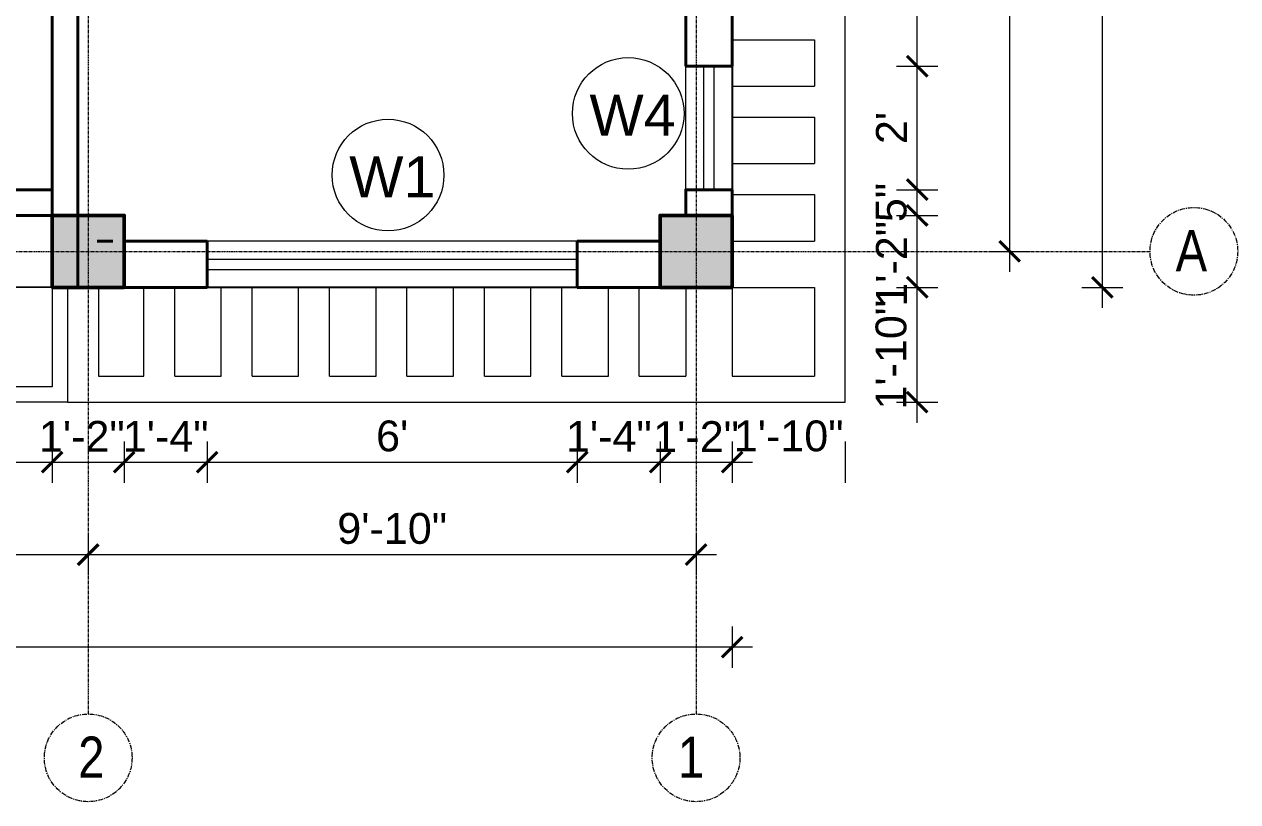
# Model space of a CAD drawing. Header units: inches. Extents: x 135267 to 147066, y -21506 to -19082.
# Drawn here: x 138991 to 139227, y -19886.6 to -19735.4 of the extents above; entities that cross this region are included whole.
import ezdxf

# ---------------------------------------------------------------- set-up
doc = ezdxf.new("R2010")
doc.units = ezdxf.units.IN
doc.header["$LTSCALE"] = 0.5
doc.header["$MEASUREMENT"] = 0
doc.header["$PDMODE"] = 66
doc.linetypes.add('CENTER', pattern=[2, 1.25, -0.25, 0.25, -0.25])
for name, color, linetype, lineweight in [('Annotate-Lite.w', 177, 'Continuous', 9), ('Annotations-Bold.w', 177, 'Continuous', 13), ('C-COLUMN', 1, 'Continuous', 50), ('DIM', 4, 'Continuous', 5), ('DIM 1-100', 4, 'Continuous', 13), ('PARAPET', 50, 'Continuous', 13), ('wall', 1, 'Continuous', 40), ('window', 4, 'Continuous', 13)]:
    doc.layers.add(name, color=color, linetype=linetype, lineweight=lineweight)
doc.styles.add('ARAIL', font='ARIALN.TTF')
doc.styles.add('gaurav', font='arial.ttf')
doc.styles.get("Standard").update_dxf_attribs({"font": 'arial.ttf'})
doc.dimstyles.new('1 by 96', dxfattribs={"dimtxt": 6, "dimasz": 4, "dimexe": 4, "dimexo": 4, "dimgap": 2, "dimtad": 1, "dimdec": 0, "dimzin": 0, "dimdsep": 46, "dimlunit": 4, "dimtxsty": 'Standard', "dimblk": 'ARCHTICK', "dimcen": 0, "dimdle": 4, "dimadec": 0, "dimazin": 0, "dimtfac": 1, "dimtdec": 0, "dimtix": 1, "dimtofl": 0, "dimtmove": 1, "dimatfit": 3, "dimldrblk": 'ARCHTICK', "dimfxl": 4, "dimfxlon": 1, "dimtolj": 1, "dimtzin": 0, "dimlwd": -1, "dimlwe": -1, "dimarcsym": 0})

# ---------------------------------------------------------------- blocks, each defined once
blk = doc.blocks.new('_ArchTick')
at = {"color": 0, "linetype": 'ByBlock', "const_width": 0.15}
blk.add_lwpolyline([(-0.5, -0.5), (0.5, 0.5)], dxfattribs=at)
blk = doc.blocks.new('*D770')
at = {"layer": 'Defpoints', "color": 0, "transparency": 16777216}
for p in [(138965.64, -19772.54), (138996.45, -19772.54), (138996.45, -19820.54)]:
    blk.add_point(p, dxfattribs=at)
at = {"layer": 'DIM 1-100', "color": 0, "transparency": 16777216}
for p, q in [((138965.64, -19816.54), (138965.64, -19824.54)), ((138996.45, -19816.54), (138996.45, -19824.54)), ((138961.64, -19820.54), (139000.45, -19820.54))]:
    blk.add_line(p, q, dxfattribs=at)
at = {"layer": 'DIM 1-100', "color": 0, "transparency": 16777216, "xscale": 4, "yscale": 4, "zscale": 4, "rotation": 180}
blk.add_blockref('_ArchTick', (138965.64, -19820.54), dxfattribs=at)
at = {"layer": 'DIM 1-100', "color": 0, "transparency": 16777216, "xscale": 4, "yscale": 4, "zscale": 4}
blk.add_blockref('_ArchTick', (138996.45, -19820.54), dxfattribs=at)
at = {"layer": 'DIM 1-100', "color": 0, "transparency": 16777216, "insert": (138981.05, -19815.53), "char_height": 6, "attachment_point": 5}
blk.add_mtext('\\A1;2\'-7"', dxfattribs=at)
blk = doc.blocks.new('*D771')
at = {"layer": 'Defpoints', "color": 0, "transparency": 16777216}
for p in [(138996.45, -19772.54), (139010.45, -19786.54), (139010.45, -19820.54)]:
    blk.add_point(p, dxfattribs=at)
at = {"layer": 'DIM 1-100', "color": 0, "transparency": 16777216}
for p, q in [((138996.45, -19816.54), (138996.45, -19824.54)), ((139010.45, -19816.54), (139010.45, -19824.54)), ((138992.45, -19820.54), (139014.45, -19820.54))]:
    blk.add_line(p, q, dxfattribs=at)
at = {"layer": 'DIM 1-100', "color": 0, "transparency": 16777216, "xscale": 4, "yscale": 4, "zscale": 4, "rotation": 180}
blk.add_blockref('_ArchTick', (138996.45, -19820.54), dxfattribs=at)
at = {"layer": 'DIM 1-100', "color": 0, "transparency": 16777216, "xscale": 4, "yscale": 4, "zscale": 4}
blk.add_blockref('_ArchTick', (139010.45, -19820.54), dxfattribs=at)
at = {"layer": 'DIM 1-100', "color": 0, "transparency": 16777216, "insert": (139002.21, -19815.53), "char_height": 6, "attachment_point": 5}
blk.add_mtext('\\A1;1\'-2"', dxfattribs=at)
blk = doc.blocks.new('*D772')
at = {"layer": 'Defpoints', "color": 0, "transparency": 16777216}
for p in [(139010.45, -19786.54), (139026.57, -19786.54), (139026.57, -19820.54)]:
    blk.add_point(p, dxfattribs=at)
at = {"layer": 'DIM 1-100', "color": 0, "transparency": 16777216}
for p, q in [((139010.45, -19816.54), (139010.45, -19824.54)), ((139026.57, -19816.54), (139026.57, -19824.54)), ((139006.45, -19820.54), (139030.57, -19820.54))]:
    blk.add_line(p, q, dxfattribs=at)
at = {"layer": 'DIM 1-100', "color": 0, "transparency": 16777216, "xscale": 4, "yscale": 4, "zscale": 4, "rotation": 180}
blk.add_blockref('_ArchTick', (139010.45, -19820.54), dxfattribs=at)
at = {"layer": 'DIM 1-100', "color": 0, "transparency": 16777216, "xscale": 4, "yscale": 4, "zscale": 4}
blk.add_blockref('_ArchTick', (139026.57, -19820.54), dxfattribs=at)
at = {"layer": 'DIM 1-100', "color": 0, "transparency": 16777216, "insert": (139018.51, -19815.53), "char_height": 6, "attachment_point": 5}
blk.add_mtext('\\A1;1\'-4"', dxfattribs=at)
blk = doc.blocks.new('*D773')
at = {"layer": 'Defpoints', "color": 0, "transparency": 16777216}
for p in [(139026.57, -19786.54), (139098.57, -19786.54), (139098.57, -19820.54)]:
    blk.add_point(p, dxfattribs=at)
at = {"layer": 'DIM 1-100', "color": 0, "transparency": 16777216}
for p, q in [((139026.57, -19816.54), (139026.57, -19824.54)), ((139098.57, -19816.54), (139098.57, -19824.54)), ((139022.57, -19820.54), (139102.57, -19820.54))]:
    blk.add_line(p, q, dxfattribs=at)
at = {"layer": 'DIM 1-100', "color": 0, "transparency": 16777216, "xscale": 4, "yscale": 4, "zscale": 4, "rotation": 180}
blk.add_blockref('_ArchTick', (139026.57, -19820.54), dxfattribs=at)
at = {"layer": 'DIM 1-100', "color": 0, "transparency": 16777216, "xscale": 4, "yscale": 4, "zscale": 4}
blk.add_blockref('_ArchTick', (139098.57, -19820.54), dxfattribs=at)
at = {"layer": 'DIM 1-100', "color": 0, "transparency": 16777216, "insert": (139062.57, -19815.48), "char_height": 6, "attachment_point": 5}
blk.add_mtext("\\A1;6'", dxfattribs=at)
blk = doc.blocks.new('*D774')
at = {"layer": 'Defpoints', "color": 0, "transparency": 16777216}
for p in [(139098.57, -19786.54), (139114.68, -19786.54), (139114.68, -19820.54)]:
    blk.add_point(p, dxfattribs=at)
at = {"layer": 'DIM 1-100', "color": 0, "transparency": 16777216}
for p, q in [((139098.57, -19816.54), (139098.57, -19824.54)), ((139114.68, -19816.54), (139114.68, -19824.54)), ((139094.57, -19820.54), (139118.68, -19820.54))]:
    blk.add_line(p, q, dxfattribs=at)
at = {"layer": 'DIM 1-100', "color": 0, "transparency": 16777216, "xscale": 4, "yscale": 4, "zscale": 4, "rotation": 180}
blk.add_blockref('_ArchTick', (139098.57, -19820.54), dxfattribs=at)
at = {"layer": 'DIM 1-100', "color": 0, "transparency": 16777216, "xscale": 4, "yscale": 4, "zscale": 4}
blk.add_blockref('_ArchTick', (139114.68, -19820.54), dxfattribs=at)
at = {"layer": 'DIM 1-100', "color": 0, "transparency": 16777216, "insert": (139104.71, -19815.53), "char_height": 6, "attachment_point": 5}
blk.add_mtext('\\A1;1\'-4"', dxfattribs=at)
blk = doc.blocks.new('*D775')
at = {"layer": 'Defpoints', "color": 0, "transparency": 16777216}
for p in [(139114.68, -19786.54), (139128.68, -19786.54), (139128.68, -19820.54)]:
    blk.add_point(p, dxfattribs=at)
at = {"layer": 'DIM 1-100', "color": 0, "transparency": 16777216}
for p, q in [((139114.68, -19816.54), (139114.68, -19824.54)), ((139128.68, -19816.54), (139128.68, -19824.54)), ((139110.68, -19820.54), (139132.68, -19820.54))]:
    blk.add_line(p, q, dxfattribs=at)
at = {"layer": 'DIM 1-100', "color": 0, "transparency": 16777216, "xscale": 4, "yscale": 4, "zscale": 4, "rotation": 180}
blk.add_blockref('_ArchTick', (139114.68, -19820.54), dxfattribs=at)
at = {"layer": 'DIM 1-100', "color": 0, "transparency": 16777216, "xscale": 4, "yscale": 4, "zscale": 4}
blk.add_blockref('_ArchTick', (139128.68, -19820.54), dxfattribs=at)
at = {"layer": 'DIM 1-100', "color": 0, "transparency": 16777216, "insert": (139121.68, -19815.58), "char_height": 6, "attachment_point": 5}
blk.add_mtext('\\A1;1\'-2"', dxfattribs=at)
blk = doc.blocks.new('*D776')
at = {"layer": 'Defpoints', "color": 0, "transparency": 16777216}
for p in [(139128.68, -19786.54), (139150.68, -19808.87), (139150.68, -19820.54)]:
    blk.add_point(p, dxfattribs=at)
at = {"layer": 'DIM 1-100', "color": 0, "transparency": 16777216}
for p, q in [((139128.68, -19816.54), (139128.68, -19824.54)), ((139150.68, -19816.54), (139150.68, -19824.54))]:
    blk.add_line(p, q, dxfattribs=at)
at = {"layer": 'DIM 1-100', "color": 0, "transparency": 16777216, "insert": (139139.68, -19815.48), "char_height": 6, "attachment_point": 5}
blk.add_mtext('\\A1;1\'-10"', dxfattribs=at)
blk = doc.blocks.new('*D679')
at = {"layer": 'Defpoints', "color": 0, "transparency": 16777216}
for p in [(138834.39, -19786.46), (139003.45, -19786.54), (139003.45, -19838.54)]:
    blk.add_point(p, dxfattribs=at)
at = {"layer": 'DIM 1-100', "color": 0, "transparency": 16777216}
for p, q in [((138834.39, -19834.54), (138834.39, -19842.54)), ((139003.45, -19834.54), (139003.45, -19842.54)), ((138830.39, -19838.54), (139007.45, -19838.54))]:
    blk.add_line(p, q, dxfattribs=at)
at = {"layer": 'DIM 1-100', "color": 0, "transparency": 16777216, "xscale": 4, "yscale": 4, "zscale": 4, "rotation": 180}
blk.add_blockref('_ArchTick', (138834.39, -19838.54), dxfattribs=at)
at = {"layer": 'DIM 1-100', "color": 0, "transparency": 16777216, "xscale": 4, "yscale": 4, "zscale": 4}
blk.add_blockref('_ArchTick', (139003.45, -19838.54), dxfattribs=at)
at = {"layer": 'DIM 1-100', "color": 0, "transparency": 16777216, "insert": (138918.92, -19833.53), "char_height": 6, "attachment_point": 5}
blk.add_mtext('\\A1;14\'-1"', dxfattribs=at)
blk = doc.blocks.new('*D680')
at = {"layer": 'Defpoints', "color": 0, "transparency": 16777216}
for p in [(139003.45, -19786.54), (139121.68, -19786.54), (139121.68, -19838.54)]:
    blk.add_point(p, dxfattribs=at)
at = {"layer": 'DIM 1-100', "color": 0, "transparency": 16777216}
for p, q in [((139003.45, -19834.54), (139003.45, -19842.54)), ((139121.68, -19834.54), (139121.68, -19842.54)), ((138999.45, -19838.54), (139125.68, -19838.54))]:
    blk.add_line(p, q, dxfattribs=at)
at = {"layer": 'DIM 1-100', "color": 0, "transparency": 16777216, "xscale": 4, "yscale": 4, "zscale": 4, "rotation": 180}
blk.add_blockref('_ArchTick', (139003.45, -19838.54), dxfattribs=at)
at = {"layer": 'DIM 1-100', "color": 0, "transparency": 16777216, "xscale": 4, "yscale": 4, "zscale": 4}
blk.add_blockref('_ArchTick', (139121.68, -19838.54), dxfattribs=at)
at = {"layer": 'DIM 1-100', "color": 0, "transparency": 16777216, "insert": (139062.57, -19833.48), "char_height": 6, "attachment_point": 5}
blk.add_mtext('\\A1;9\'-10"', dxfattribs=at)
blk = doc.blocks.new('*D681')
at = {"layer": 'Defpoints', "color": 0, "transparency": 16777216}
for p in [(138827.39, -19786.54), (139128.68, -19786.54), (138827.39, -19856.54)]:
    blk.add_point(p, dxfattribs=at)
at = {"layer": 'DIM 1-100', "color": 0, "transparency": 16777216}
for p, q in [((138827.39, -19852.54), (138827.39, -19860.54)), ((139128.68, -19852.54), (139128.68, -19860.54)), ((139132.68, -19856.54), (138823.39, -19856.54))]:
    blk.add_line(p, q, dxfattribs=at)
at = {"layer": 'DIM 1-100', "color": 0, "transparency": 16777216, "xscale": 4, "yscale": 4, "zscale": 4, "rotation": 180}
blk.add_blockref('_ArchTick', (138827.39, -19856.54), dxfattribs=at)
at = {"layer": 'DIM 1-100', "color": 0, "transparency": 16777216, "xscale": 4, "yscale": 4, "zscale": 4}
blk.add_blockref('_ArchTick', (139128.68, -19856.54), dxfattribs=at)
at = {"layer": 'DIM 1-100', "color": 0, "transparency": 16777216, "insert": (138978.03, -19851.48), "char_height": 6, "attachment_point": 5}
blk.add_mtext('\\A1;25\'-1"', dxfattribs=at)
blk = doc.blocks.new('*D777')
at = {"layer": 'Defpoints', "color": 0, "transparency": 16777216}
for p in [(139128.68, -19772.54), (139164.68, -19772.54), (139128.68, -19786.54)]:
    blk.add_point(p, dxfattribs=at)
at = {"layer": 'DIM 1-100', "color": 0, "transparency": 16777216}
for p, q in [((139164.68, -19790.54), (139164.68, -19768.54)), ((139160.68, -19772.54), (139168.68, -19772.54)), ((139160.68, -19786.54), (139168.68, -19786.54))]:
    blk.add_line(p, q, dxfattribs=at)
at = {"layer": 'DIM 1-100', "color": 0, "transparency": 16777216, "xscale": 4, "yscale": 4, "zscale": 4}
for p, rotation in [((139164.68, -19772.54), 90), ((139164.68, -19786.54), 270)]:
    blk.add_blockref('_ArchTick', p, dxfattribs=dict(at, rotation=rotation))
at = {"layer": 'DIM 1-100', "color": 0, "transparency": 16777216, "insert": (139159.67, -19781.97), "char_height": 6, "attachment_point": 5, "rotation": 90}
blk.add_mtext('\\A1;1\'-2"', dxfattribs=at)
blk = doc.blocks.new('*D752')
at = {"layer": 'Defpoints', "color": 0, "transparency": 16777216}
for p in [(139128.68, -19767.54), (139164.68, -19767.54), (139128.68, -19772.54)]:
    blk.add_point(p, dxfattribs=at)
at = {"layer": 'DIM 1-100', "color": 0, "transparency": 16777216}
for p, q in [((139160.68, -19767.54), (139168.68, -19767.54)), ((139160.68, -19772.54), (139168.68, -19772.54))]:
    blk.add_line(p, q, dxfattribs=at)
at = {"layer": 'DIM 1-100', "color": 0, "transparency": 16777216, "insert": (139159.63, -19770.04), "char_height": 6, "attachment_point": 5, "rotation": 90}
blk.add_mtext('\\A1;5"', dxfattribs=at)
blk = doc.blocks.new('*D753')
at = {"layer": 'Defpoints', "color": 0, "transparency": 16777216}
for p in [(139128.68, -19743.54), (139164.68, -19743.54), (139128.68, -19767.54)]:
    blk.add_point(p, dxfattribs=at)
at = {"layer": 'DIM 1-100', "color": 0, "transparency": 16777216}
for p, q in [((139164.68, -19771.54), (139164.68, -19739.54)), ((139160.68, -19743.54), (139168.68, -19743.54)), ((139160.68, -19767.54), (139168.68, -19767.54))]:
    blk.add_line(p, q, dxfattribs=at)
at = {"layer": 'DIM 1-100', "color": 0, "transparency": 16777216, "xscale": 4, "yscale": 4, "zscale": 4}
for p, rotation in [((139164.68, -19743.54), 90), ((139164.68, -19767.54), 270)]:
    blk.add_blockref('_ArchTick', p, dxfattribs=dict(at, rotation=rotation))
at = {"layer": 'DIM 1-100', "color": 0, "transparency": 16777216, "insert": (139159.67, -19755.54), "char_height": 6, "attachment_point": 5, "rotation": 90}
blk.add_mtext("\\A1;2'", dxfattribs=at)
blk = doc.blocks.new('*D754')
at = {"layer": 'Defpoints', "color": 0, "transparency": 16777216}
for p in [(139128.68, -19688.89), (139164.68, -19688.89), (139128.68, -19743.54)]:
    blk.add_point(p, dxfattribs=at)
at = {"layer": 'DIM 1-100', "color": 0, "transparency": 16777216}
for p, q in [((139164.68, -19747.54), (139164.68, -19684.89)), ((139160.68, -19688.89), (139168.68, -19688.89)), ((139160.68, -19743.54), (139168.68, -19743.54))]:
    blk.add_line(p, q, dxfattribs=at)
at = {"layer": 'DIM 1-100', "color": 0, "transparency": 16777216, "xscale": 4, "yscale": 4, "zscale": 4}
for p, rotation in [((139164.68, -19688.89), 90), ((139164.68, -19743.54), 270)]:
    blk.add_blockref('_ArchTick', p, dxfattribs=dict(at, rotation=rotation))
at = {"layer": 'DIM 1-100', "color": 0, "transparency": 16777216, "insert": (139159.68, -19716.22), "char_height": 6, "attachment_point": 5, "rotation": 90}
blk.add_mtext('\\A1;4\'-7"', dxfattribs=at)
blk = doc.blocks.new('*D781')
at = {"layer": 'Defpoints', "color": 0, "transparency": 16777216}
for p in [(139128.68, -19786.54), (139164.68, -19786.54), (139150.68, -19808.87)]:
    blk.add_point(p, dxfattribs=at)
at = {"layer": 'DIM 1-100', "color": 0, "transparency": 16777216}
for p, q in [((139164.68, -19812.87), (139164.68, -19782.54)), ((139160.68, -19786.54), (139168.68, -19786.54)), ((139160.68, -19808.87), (139168.68, -19808.87))]:
    blk.add_line(p, q, dxfattribs=at)
at = {"layer": 'DIM 1-100', "color": 0, "transparency": 16777216, "xscale": 4, "yscale": 4, "zscale": 4}
for p, rotation in [((139164.68, -19786.54), 90), ((139164.68, -19808.87), 270)]:
    blk.add_blockref('_ArchTick', p, dxfattribs=dict(at, rotation=rotation))
at = {"layer": 'DIM 1-100', "color": 0, "transparency": 16777216, "insert": (139159.62, -19799.65), "char_height": 6, "attachment_point": 5, "rotation": 90}
blk.add_mtext('\\A1;1\'-10"', dxfattribs=at)
blk = doc.blocks.new('*D782')
at = {"layer": 'Defpoints', "color": 0, "transparency": 16777216}
for p in [(139128.68, -19652.89), (139182.68, -19652.89), (139128.68, -19779.54)]:
    blk.add_point(p, dxfattribs=at)
at = {"layer": 'DIM 1-100', "color": 0, "transparency": 16777216}
for p, q in [((139182.68, -19783.54), (139182.68, -19648.89)), ((139178.68, -19652.89), (139186.68, -19652.89)), ((139178.68, -19779.54), (139186.68, -19779.54))]:
    blk.add_line(p, q, dxfattribs=at)
at = {"layer": 'DIM 1-100', "color": 0, "transparency": 16777216, "xscale": 4, "yscale": 4, "zscale": 4}
for p, rotation in [((139182.68, -19652.89), 90), ((139182.68, -19779.54), 270)]:
    blk.add_blockref('_ArchTick', p, dxfattribs=dict(at, rotation=rotation))
at = {"layer": 'DIM 1-100', "color": 0, "transparency": 16777216, "insert": (139177.62, -19716.22), "char_height": 6, "attachment_point": 5, "rotation": 90}
blk.add_mtext('\\A1;10\'-7"', dxfattribs=at)
blk = doc.blocks.new('*D682')
at = {"layer": 'Defpoints', "color": 0, "transparency": 16777216}
for p in [(139128.68, -19394.44), (139128.68, -19786.54), (139200.68, -19786.54)]:
    blk.add_point(p, dxfattribs=at)
at = {"layer": 'DIM 1-100', "color": 0, "transparency": 16777216}
for p, q in [((139200.68, -19390.44), (139200.68, -19790.54)), ((139196.68, -19394.44), (139204.68, -19394.44)), ((139196.68, -19786.54), (139204.68, -19786.54))]:
    blk.add_line(p, q, dxfattribs=at)
at = {"layer": 'DIM 1-100', "color": 0, "transparency": 16777216, "xscale": 4, "yscale": 4, "zscale": 4}
for p, rotation in [((139200.68, -19394.44), 90), ((139200.68, -19786.54), 270)]:
    blk.add_blockref('_ArchTick', p, dxfattribs=dict(at, rotation=rotation))
at = {"layer": 'DIM 1-100', "color": 0, "transparency": 16777216, "insert": (139195.62, -19590.49), "char_height": 6, "attachment_point": 5, "rotation": 90}
blk.add_mtext('\\A1;32\'-8"', dxfattribs=at)

msp = doc.modelspace()

# ---------------------------------------------------------------- hatches: boundary and pattern name
at = {"layer": 'C-COLUMN'}
h = msp.add_hatch(color=256, dxfattribs=at)
h.dxf.hatch_style = 1
h.paths.add_polyline_path([(138996.45, -19772.54), (138996.45, -19786.54), (139010.45, -19786.54), (139010.45, -19772.54)])
h = msp.add_hatch(color=256, dxfattribs=at)
h.dxf.hatch_style = 1
h.paths.add_polyline_path([(139114.68, -19772.54), (139114.68, -19786.54), (139128.68, -19786.54), (139128.68, -19772.54)])

# ---------------------------------------------------------------- linework, layer by layer
at = {"layer": 'Annotate-Lite.w', "ltscale": 0.005}
for centre in [(139108.48, -19752.71), (139061.76, -19764.7)]:
    msp.add_circle(centre, 10.86, dxfattribs=at)
at = {"layer": 'Annotations-Bold.w', "linetype": 'CENTER', "ltscale": 0.3}
for p, q in [((139003.45, -19309.32), (139003.45, -19869.54)), ((139121.68, -19309.32), (139121.68, -19869.54)), ((138763.2, -19779.54), (139209.95, -19779.54))]:
    msp.add_line(p, q, dxfattribs=at)
at = {"layer": 'Annotations-Bold.w', "linetype": 'CENTER', "ltscale": 1.5}
for centre in [(139218.49, -19779.54), (139003.45, -19878.07), (139121.68, -19878.07)]:
    msp.add_circle(centre, 8.53, dxfattribs=at)
at = {"layer": 'C-COLUMN'}
for points in [[(139010.45, -19786.54), (139010.45, -19772.54), (138996.45, -19772.54), (138996.45, -19786.54)], [(139128.68, -19786.54), (139128.68, -19772.54), (139114.68, -19772.54), (139114.68, -19786.54)]]:
    msp.add_lwpolyline(points, close=True, dxfattribs=at)
at = {"layer": 'Defpoints'}
msp.add_lwpolyline([(138885.92, -19384.86), (139128.68, -19394.44), (139128.68, -19786.54), (138825.29, -19786.43), (138885.92, -19384.86)], dxfattribs=at)
at = {"layer": 'DIM'}
for p, q in [((139119.68, -19767.54), (139119.68, -19743.54)), ((139123.18, -19767.54), (139123.18, -19743.54)), ((139125.18, -19767.54), (139125.18, -19743.54)), ((139128.68, -19743.54), (139128.68, -19767.54))]:
    msp.add_line(p, q, dxfattribs=at)
at = {"layer": 'PARAPET', "ltscale": 100}
for p, q in [((139150.68, -19808.87), (139150.68, -19657.06)), ((139128.68, -19738.36), (139144.68, -19738.36)), ((139144.68, -19738.36), (139144.68, -19747.42)), ((139128.68, -19747.42), (139144.68, -19747.42)), ((139128.68, -19753.42), (139144.68, -19753.42)), ((139144.68, -19753.42), (139144.68, -19762.48)), ((139128.68, -19762.48), (139144.68, -19762.48)), ((139128.68, -19768.48), (139144.68, -19768.48)), ((139144.68, -19768.48), (139144.68, -19777.54)), ((139128.68, -19777.54), (139144.68, -19777.54)), ((138996.45, -19786.54), (138996.45, -19805.87)), ((138999.45, -19786.54), (138999.45, -19808.87)), ((139005.45, -19786.54), (139005.45, -19803.85)), ((139014.27, -19803.85), (139014.27, -19786.54)), ((139020.27, -19803.85), (139020.27, -19786.54)), ((139029.33, -19803.85), (139029.33, -19786.54)), ((139035.33, -19803.85), (139035.33, -19786.54)), ((139044.38, -19803.85), (139044.38, -19786.54)), ((139050.38, -19803.85), (139050.38, -19786.54)), ((139059.44, -19803.85), (139059.44, -19786.54)), ((139065.44, -19803.85), (139065.44, -19786.54)), ((139074.5, -19803.85), (139074.5, -19786.54)), ((139080.5, -19803.85), (139080.5, -19786.54)), ((139089.56, -19803.85), (139089.56, -19786.54)), ((139095.56, -19803.85), (139095.56, -19786.54)), ((139104.62, -19803.85), (139104.62, -19786.54)), ((139110.62, -19803.85), (139110.62, -19786.54)), ((139119.68, -19786.54), (139119.68, -19803.85)), ((139128.68, -19786.54), (139144.68, -19786.54)), ((139128.68, -19786.54), (139128.68, -19803.85)), ((139144.68, -19786.54), (139144.68, -19803.85)), ((139005.45, -19803.85), (139014.27, -19803.85)), ((139020.27, -19803.85), (139029.33, -19803.85)), ((139035.33, -19803.85), (139044.38, -19803.85)), ((139050.38, -19803.85), (139059.44, -19803.85)), ((139065.44, -19803.85), (139074.5, -19803.85)), ((139080.5, -19803.85), (139089.56, -19803.85)), ((139095.56, -19803.85), (139104.62, -19803.85)), ((139110.62, -19803.85), (139119.68, -19803.85)), ((139128.68, -19803.85), (139144.68, -19803.85)), ((138996.45, -19805.87), (138827.41, -19805.87)), ((138999.45, -19808.87), (138826.96, -19808.87)), ((138999.45, -19808.87), (139150.68, -19808.87))]:
    msp.add_line(p, q, dxfattribs=at)
at = {"layer": 'wall'}
for p, q in [((139128.68, -19743.54), (139128.68, -19688.89)), ((139128.68, -19743.54), (139119.68, -19743.54)), ((138996.45, -19767.54), (138965.64, -19767.54)), ((138996.45, -19772.54), (138965.64, -19772.54)), ((139008.21, -19777.54), (139005.21, -19777.54)), ((139026.57, -19777.54), (139010.45, -19777.54)), ((139026.57, -19777.54), (139026.57, -19786.54)), ((139114.68, -19777.54), (139098.57, -19777.54)), ((139098.57, -19777.54), (139098.57, -19786.54)), ((139026.57, -19786.54), (139010.45, -19786.54)), ((139114.68, -19786.54), (139098.57, -19786.54)), ((139116.68, -19786.54), (139128.68, -19786.54))]:
    msp.add_line(p, q, dxfattribs=at)
for points in [[(138996.45, -19786.54), (138996.45, -19636.14), (139010.45, -19636.14)], [(139001.45, -19786.54), (139001.45, -19641.14), (139010.45, -19641.14)], [(139119.68, -19743.54), (139119.68, -19688.89)]]:
    msp.add_lwpolyline(points, dxfattribs=at)
msp.add_lwpolyline([(139128.68, -19772.54), (139128.68, -19767.54), (139119.68, -19767.54), (139119.68, -19772.54)], close=True, dxfattribs=at)
at = {"layer": 'window'}
for p, q in [((139098.57, -19777.54), (139026.57, -19777.54)), ((139026.57, -19781.04), (139098.57, -19781.04)), ((139026.57, -19783.04), (139098.57, -19783.04)), ((139026.57, -19786.54), (139098.57, -19786.54))]:
    msp.add_line(p, q, dxfattribs=at)

# ---------------------------------------------------------------- texts
at = {"layer": 'Annotate-Lite.w', "ltscale": 0.005, "char_height": 8, "attachment_point": 1, "style": 'gaurav'}
for s, insert in [('W4', (139100.94, -19749.06)), ('W1', (139054.22, -19761.05))]:
    msp.add_mtext_dynamic_manual_height_columns(s, width=8, gutter_width=100, heights=[0], dxfattribs=dict(at, insert=insert))
at = {"layer": 'Annotations-Bold.w', "linetype": 'CENTER', "ltscale": 1.5, "char_height": 8, "attachment_point": 1, "style": 'ARAIL'}
for s, insert in [('A', (139214.95, -19775.4)), ('2', (139001.51, -19873.94)), ('1', (139118.15, -19873.94))]:
    msp.add_mtext_dynamic_manual_height_columns(s, width=6.5393, gutter_width=100, heights=[0], dxfattribs=dict(at, insert=insert))

# ---------------------------------------------------------------- dimensions: what is measured, and where the dimension line sits
at = {"layer": 'DIM 1-100'}
for base, p1, p2, angle, picture, middle in [((139200.68, -19786.54), (139128.68, -19394.44), (139128.68, -19786.54), 90, '*D682', (139195.62, -19590.49)), ((139182.68, -19652.89), (139128.68, -19779.54), (139128.68, -19652.89), 90, '*D782', (139177.62, -19716.22)), ((139164.68, -19688.89), (139128.68, -19743.54), (139128.68, -19688.89), 90, '*D754', (139159.68, -19716.22)), ((139164.68, -19743.54), (139128.68, -19767.54), (139128.68, -19743.54), 90, '*D753', (139159.67, -19755.54)), ((139164.68, -19767.54), (139128.68, -19772.54), (139128.68, -19767.54), 90, '*D752', (139159.63, -19770.04)), ((138996.45, -19820.54), (138965.64, -19772.54), (138996.45, -19772.54), 180, '*D770', (138981.05, -19815.53)), ((138827.39, -19856.54), (139128.68, -19786.54), (138827.39, -19786.54), 180, '*D681', (138978.03, -19851.48)), ((139003.45, -19838.54), (138834.39, -19786.46), (139003.45, -19786.54), 180, '*D679', (138918.92, -19833.53)), ((139121.68, -19838.54), (139003.45, -19786.54), (139121.68, -19786.54), 180, '*D680', (139062.57, -19833.48)), ((139098.57, -19820.54), (139026.57, -19786.54), (139098.57, -19786.54), 180, '*D773', (139062.57, -19815.48)), ((139150.68, -19820.54), (139128.68, -19786.54), (139150.68, -19808.87), 180, '*D776', (139139.68, -19815.48))]:
    dim = msp.add_linear_dim(base=base, p1=p1, p2=p2, angle=angle, dimstyle='1 by 96', dxfattribs=at)
    dim.commit()
    dim.dimension.update_dxf_attribs({"geometry": picture, "text_midpoint": middle})
for base, p1, p2, angle, picture, middle in [((139164.68, -19772.54), (139128.68, -19786.54), (139128.68, -19772.54), 90, '*D777', (139164.68, -19781.97)), ((139010.45, -19820.54), (138996.45, -19772.54), (139010.45, -19786.54), 180, '*D771', (139002.21, -19820.54)), ((139164.68, -19786.54), (139150.68, -19808.87), (139128.68, -19786.54), 90, '*D781', (139164.68, -19799.65)), ((139026.57, -19820.54), (139010.45, -19786.54), (139026.57, -19786.54), 180, '*D772', (139018.51, -19820.54)), ((139114.68, -19820.54), (139098.57, -19786.54), (139114.68, -19786.54), 180, '*D774', (139104.71, -19820.54)), ((139128.68, -19820.54), (139114.68, -19786.54), (139128.68, -19786.54), 180, '*D775', (139121.68, -19820.59))]:
    dim = msp.add_linear_dim(base=base, p1=p1, p2=p2, angle=angle, dimstyle='1 by 96', dxfattribs=at)
    dim.commit()
    dim.dimension.update_dxf_attribs({"geometry": picture, "text_midpoint": middle, "dimtype": 160})

doc.saveas('drawing.dxf')
